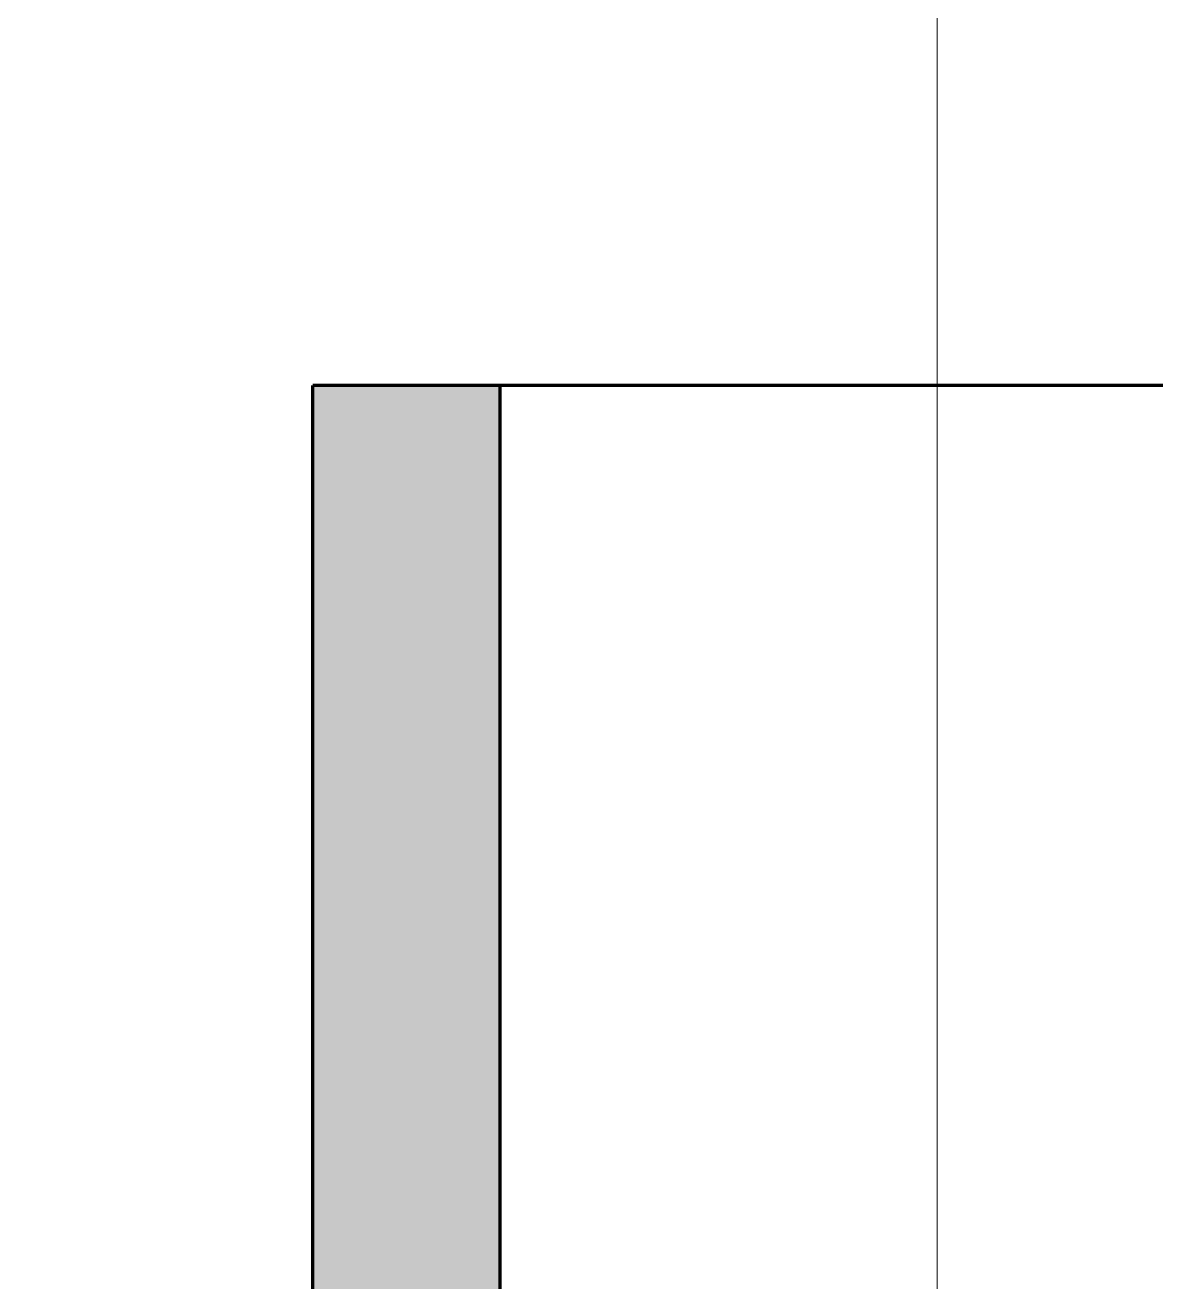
# Model space of a CAD drawing. Header units: millimetres. Extents: x 0 to 2208, y 0 to 420.
# Drawn here: x 586.35 to 590.88, y 370.36 to 375.39 of the extents above; entities that cross this region are included whole.
import ezdxf

# ---------------------------------------------------------------- set-up
doc = ezdxf.new("R2010")
doc.units = ezdxf.units.MM
doc.linetypes.add('IRAM-F-TRAZO-PUNTO', pattern=[20, 15, -2, 1, -2])
for name, color, linetype, lineweight in [('01-VISIBLE', 7, 'CONTINUOUS', 70), ('03-EJE', 1, 'IRAM-F-TRAZO-PUNTO', 18), ('05-RAYADO', 8, 'CONTINUOUS', 18), ('08-FINA', 5, 'CONTINUOUS', 18)]:
    doc.layers.add(name, color=color, linetype=linetype, lineweight=lineweight)

msp = doc.modelspace()

# ---------------------------------------------------------------- hatches: boundary and pattern name
at = {"layer": '05-RAYADO'}
h = msp.add_hatch(color=7, dxfattribs=at)
h.dxf.hatch_style = 1
h.paths.add_polyline_path([(588.25, 50.6547), (587.5, 50.6547), (587.5, 373.9453), (588.25, 373.9453)])

# ---------------------------------------------------------------- linework, layer by layer
at = {"layer": '01-VISIBLE'}
for p, q in [((587.5, 50.6547), (587.5, 373.9453)), ((588.25, 373.9453), (587.5, 373.9453)), ((588.25, 50.6547), (588.25, 373.9453))]:
    msp.add_line(p, q, dxfattribs=at)
msp.add_lwpolyline([(591.75, 373.9453), (591.5978, 373.9453), (591.4457, 373.9453), (591.2935, 373.9453), (591.1413, 373.9453), (590.9891, 373.9453), (590.837, 373.9453), (590.6848, 373.9453), (590.5326, 373.9453), (590.3804, 373.9453), (590.2283, 373.9453), (590.0761, 373.9453), (589.9239, 373.9453), (589.7717, 373.9453), (589.6196, 373.9453), (589.4674, 373.9453), (589.3152, 373.9453), (589.163, 373.9453), (589.0109, 373.9453), (588.8587, 373.9453), (588.7065, 373.9453), (588.5543, 373.9453), (588.4022, 373.9453), (588.25, 373.9453)], dxfattribs=at)
at = {"layer": '03-EJE'}
msp.add_line((590, 29.6547), (590, 384.3453), dxfattribs=at)
at = {"layer": '08-FINA'}
msp.add_circle((594.8, 372.8453), 12.2083, dxfattribs=at)

doc.saveas('drawing.dxf')
